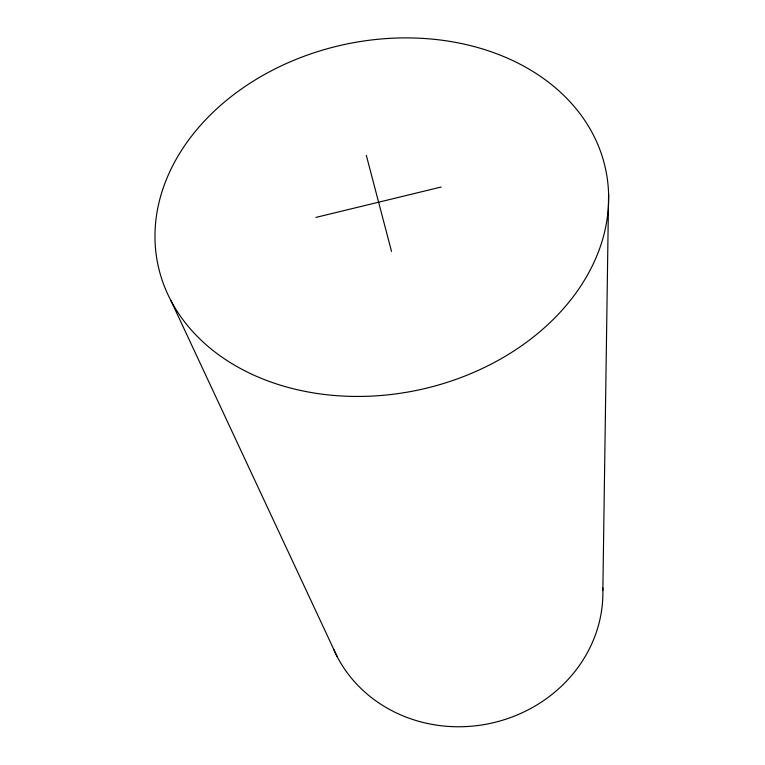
<?xml version="1.0" encoding="UTF-8"?>
<svg xmlns="http://www.w3.org/2000/svg" width="765" height="765" viewBox="0 0 765 765"><rect width="100%" height="100%" fill="white"/><g stroke="black" fill="none" stroke-linecap="round" stroke-linejoin="round"><path stroke-width="1.15" d="M602.858 590.255L608.596 194.033A228.878 176.658 -12.1 0 0 264.011 74.779A228.878 176.658 -12.1 0 0 272.847 382.701A228.878 176.658 -12.1 0 0 608.596 194.033M315.897 217.413L441.214 187.014M170.882 300.53L337.021 656.36M366.32 155.362L391.517 251.398M602.782 587.912A140.062 129.027 -12.1 0 1 492.058 723.011A140.062 129.027 -12.1 0 1 333.492 648.902"/></g></svg>
